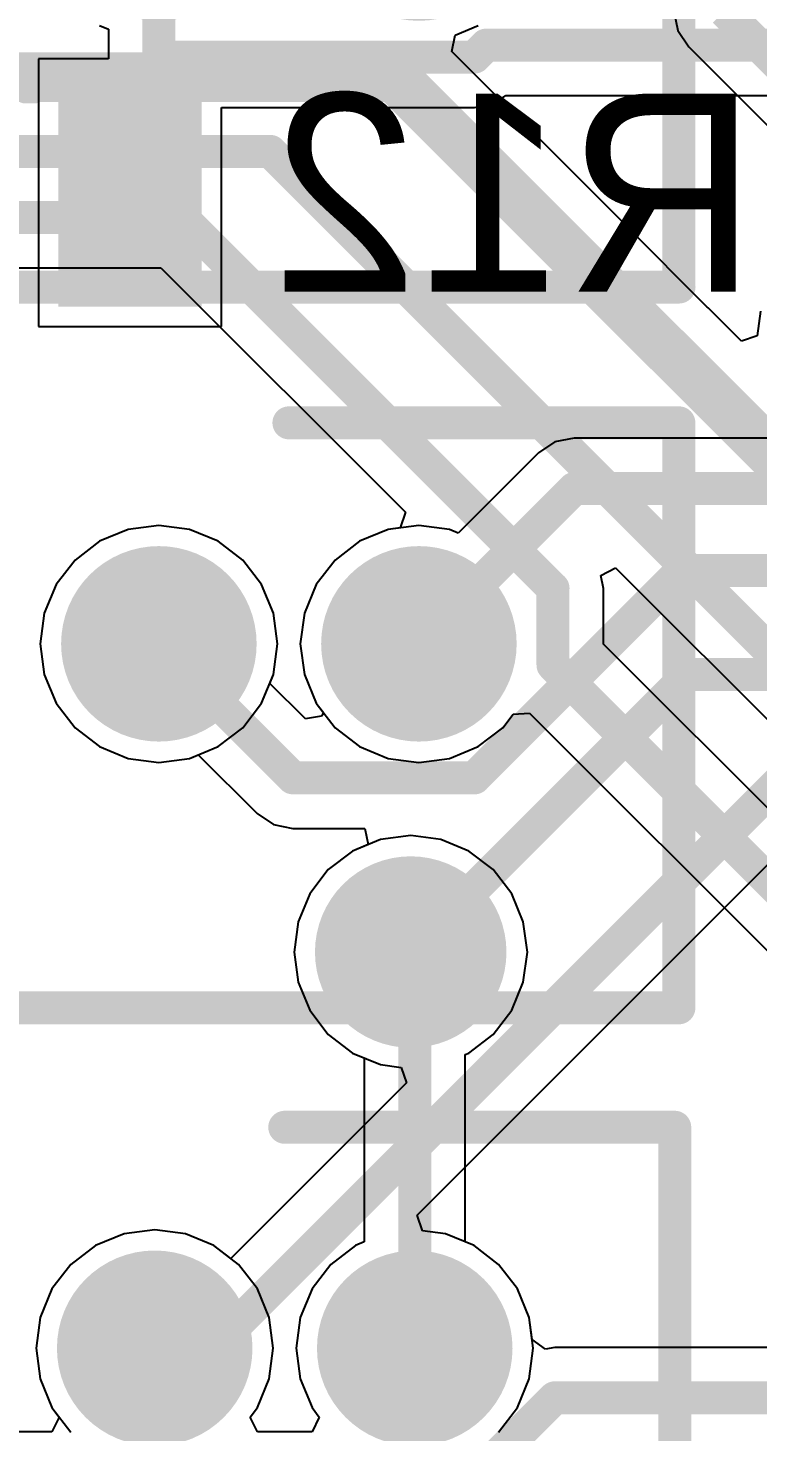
# Model space of a CAD drawing. Extents: x 60.8 to 138.7, y 69.3 to 128.3.
# Drawn here: x 71.73 to 77.35, y 82.41 to 93.21 of the extents above; entities that cross this region are included whole.
import ezdxf

# ---------------------------------------------------------------- set-up
doc = ezdxf.new("R2010")
doc.units = 0
doc.layers.get('0').update_dxf_attribs({"linetype": 'CONTINUOUS'})
for name, color, linetype in [('BOTTOMLAYER', 5, 'CONTINUOUS'), ('BOTTOMOVERLAY', 54, 'CONTINUOUS'), ('BOTTOMPASTE', 16, 'CONTINUOUS'), ('BOTTOMSOLDER', 6, 'CONTINUOUS'), ('MULTILAYER', 9, 'CONTINUOUS'), ('TOPLAYER', 1, 'CONTINUOUS'), ('TOPOVERLAY', 2, 'CONTINUOUS'), ('TOPSOLDER', 216, 'CONTINUOUS')]:
    doc.layers.add(name, color=color, linetype=linetype)

# ---------------------------------------------------------------- blocks, each defined once
blk = doc.blocks.new('B4B_PH_K_S_1')
at = {"layer": 'BOTTOMLAYER', "const_width": 0.65}
for points in [[(1.675, 0, 1), (2.325, 0, 1)], [(3.675, 0, 1), (4.325, 0, 1)], [(5.675, 0, 1), (6.325, 0, 1)]]:
    blk.add_lwpolyline(points, format="xyb", close=True, dxfattribs=at)
at = {"layer": 'BOTTOMLAYER'}
blk.add_solid([(-0.65, -0.65), (0.65, -0.65), (-0.65, 0.65), (0.65, 0.65)], dxfattribs=at)
at = {"layer": 'BOTTOMSOLDER', "const_width": 0.752}
for points in [[(1.624, 0, 1), (2.376, 0, 1)], [(3.624, 0, 1), (4.376, 0, 1)], [(5.624, 0, 1), (6.376, 0, 1)]]:
    blk.add_lwpolyline(points, format="xyb", close=True, dxfattribs=at)
at = {"layer": 'BOTTOMSOLDER'}
blk.add_solid([(-0.752, -0.752), (0.752, -0.752), (-0.752, 0.752), (0.752, 0.752)], dxfattribs=at)
at = {"layer": 'MULTILAYER', "const_width": 0.65}
for points in [[(1.675, 0, 1), (2.325, 0, 1)], [(3.675, 0, 1), (4.325, 0, 1)], [(5.675, 0, 1), (6.325, 0, 1)]]:
    blk.add_lwpolyline(points, format="xyb", close=True, dxfattribs=at)
at = {"layer": 'MULTILAYER'}
blk.add_solid([(-0.65, -0.65), (0.65, -0.65), (-0.65, 0.65), (0.65, 0.65)], dxfattribs=at)
at = {"layer": 'TOPLAYER', "const_width": 0.65}
for points in [[(1.675, 0, 1), (2.325, 0, 1)], [(3.675, 0, 1), (4.325, 0, 1)], [(5.675, 0, 1), (6.325, 0, 1)]]:
    blk.add_lwpolyline(points, format="xyb", close=True, dxfattribs=at)
at = {"layer": 'TOPLAYER'}
blk.add_solid([(-0.65, -0.65), (0.65, -0.65), (-0.65, 0.65), (0.65, 0.65)], dxfattribs=at)
at = {"layer": 'TOPOVERLAY', "const_width": 0.254}
for points in [[(-2, -2.8), (-2, 1.7)], [(-2, 1.7), (1, 1.7)], [(5, 1.7), (8, 1.7)], [(8, -2.8), (8, 1.7)], [(-2, -2.8), (8, -2.8)]]:
    blk.add_lwpolyline(points, dxfattribs=at)
at = {"layer": 'TOPOVERLAY', "const_width": 0.127}
for points in [[(-2.064, 1.7, 1), (-1.937, 1.7, 1)], [(-2.064, 1.7, 1), (-1.937, 1.7, 1)], [(0.937, 1.7, 1), (1.064, 1.7, 1)], [(4.937, 1.7, 1), (5.064, 1.7, 1)], [(7.936, 1.7, 1), (8.063, 1.7, 1)], [(7.936, 1.7, 1), (8.063, 1.7, 1)], [(-2.064, -2.8, 1), (-1.937, -2.8, 1)], [(-2.064, -2.8, 1), (-1.937, -2.8, 1)], [(7.936, -2.8, 1), (8.063, -2.8, 1)], [(7.936, -2.8, 1), (8.063, -2.8, 1)]]:
    blk.add_lwpolyline(points, format="xyb", close=True, dxfattribs=at)
at = {"layer": 'TOPSOLDER', "const_width": 0.752}
for points in [[(1.624, 0, 1), (2.376, 0, 1)], [(3.624, 0, 1), (4.376, 0, 1)], [(5.624, 0, 1), (6.376, 0, 1)]]:
    blk.add_lwpolyline(points, format="xyb", close=True, dxfattribs=at)
at = {"layer": 'TOPSOLDER'}
blk.add_solid([(-0.752, -0.752), (0.752, -0.752), (-0.752, 0.752), (0.752, 0.752)], dxfattribs=at)
blk = doc.blocks.new('B4B_PH_K_S_27')
at = {"layer": 'BOTTOMLAYER', "const_width": 0.65}
for points in [[(1.675, 0, 1), (2.325, 0, 1)], [(3.675, 0, 1), (4.325, 0, 1)], [(5.675, 0, 1), (6.325, 0, 1)]]:
    blk.add_lwpolyline(points, format="xyb", close=True, dxfattribs=at)
at = {"layer": 'BOTTOMLAYER'}
blk.add_solid([(-0.65, -0.65), (0.65, -0.65), (-0.65, 0.65), (0.65, 0.65)], dxfattribs=at)
at = {"layer": 'BOTTOMSOLDER', "const_width": 0.752}
for points in [[(1.624, 0, 1), (2.376, 0, 1)], [(3.624, 0, 1), (4.376, 0, 1)], [(5.624, 0, 1), (6.376, 0, 1)]]:
    blk.add_lwpolyline(points, format="xyb", close=True, dxfattribs=at)
at = {"layer": 'BOTTOMSOLDER'}
blk.add_solid([(-0.752, -0.752), (0.752, -0.752), (-0.752, 0.752), (0.752, 0.752)], dxfattribs=at)
at = {"layer": 'MULTILAYER', "const_width": 0.65}
for points in [[(1.675, 0, 1), (2.325, 0, 1)], [(3.675, 0, 1), (4.325, 0, 1)], [(5.675, 0, 1), (6.325, 0, 1)]]:
    blk.add_lwpolyline(points, format="xyb", close=True, dxfattribs=at)
at = {"layer": 'MULTILAYER'}
blk.add_solid([(-0.65, -0.65), (0.65, -0.65), (-0.65, 0.65), (0.65, 0.65)], dxfattribs=at)
at = {"layer": 'TOPLAYER', "const_width": 0.65}
for points in [[(1.675, 0, 1), (2.325, 0, 1)], [(3.675, 0, 1), (4.325, 0, 1)], [(5.675, 0, 1), (6.325, 0, 1)]]:
    blk.add_lwpolyline(points, format="xyb", close=True, dxfattribs=at)
at = {"layer": 'TOPLAYER'}
blk.add_solid([(-0.65, -0.65), (0.65, -0.65), (-0.65, 0.65), (0.65, 0.65)], dxfattribs=at)
at = {"layer": 'TOPOVERLAY', "const_width": 0.254}
for points in [[(-2, -2.8), (-2, 1.7)], [(-2, 1.7), (1, 1.7)], [(5, 1.7), (8, 1.7)], [(8, -2.8), (8, 1.7)], [(-2, -2.8), (8, -2.8)]]:
    blk.add_lwpolyline(points, dxfattribs=at)
at = {"layer": 'TOPOVERLAY', "const_width": 0.127}
for points in [[(-2.064, 1.7, 1), (-1.937, 1.7, 1)], [(-2.064, 1.7, 1), (-1.937, 1.7, 1)], [(0.937, 1.7, 1), (1.064, 1.7, 1)], [(4.937, 1.7, 1), (5.064, 1.7, 1)], [(7.936, 1.7, 1), (8.063, 1.7, 1)], [(7.936, 1.7, 1), (8.063, 1.7, 1)], [(-2.064, -2.8, 1), (-1.937, -2.8, 1)], [(-2.064, -2.8, 1), (-1.937, -2.8, 1)], [(7.936, -2.8, 1), (8.063, -2.8, 1)], [(7.936, -2.8, 1), (8.063, -2.8, 1)]]:
    blk.add_lwpolyline(points, format="xyb", close=True, dxfattribs=at)
at = {"layer": 'TOPSOLDER', "const_width": 0.752}
for points in [[(1.624, 0, 1), (2.376, 0, 1)], [(3.624, 0, 1), (4.376, 0, 1)], [(5.624, 0, 1), (6.376, 0, 1)]]:
    blk.add_lwpolyline(points, format="xyb", close=True, dxfattribs=at)
at = {"layer": 'TOPSOLDER'}
blk.add_solid([(-0.752, -0.752), (0.752, -0.752), (-0.752, 0.752), (0.752, 0.752)], dxfattribs=at)
blk = doc.blocks.new('C0805R_B_51')
at = {"layer": 'BOTTOMLAYER'}
for points in [[(-0.45, -0.775), (0.45, -0.775), (-0.45, 0.775), (0.45, 0.775)], [(1.1, -0.775), (2, -0.775), (1.1, 0.775), (2, 0.775)]]:
    blk.add_solid(points, dxfattribs=at)
at = {"layer": 'BOTTOMOVERLAY', "const_width": 0.15}
for points in [[(0.81, 0.762), (0.73, 0.762)], [(0.81, -0.762), (0.73, -0.762)]]:
    blk.add_lwpolyline(points, dxfattribs=at)
at = {"layer": 'BOTTOMOVERLAY', "const_width": 0.075}
for points in [[(0.693, 0.762, 1), (0.768, 0.762, 1)], [(0.773, 0.762, 1), (0.848, 0.762, 1)], [(0.693, -0.762, 1), (0.768, -0.762, 1)], [(0.773, -0.762, 1), (0.848, -0.762, 1)]]:
    blk.add_lwpolyline(points, format="xyb", close=True, dxfattribs=at)
at = {"layer": 'BOTTOMPASTE'}
for points in [[(-0.45, -0.775), (0.45, -0.775), (-0.45, 0.775), (0.45, 0.775)], [(1.1, -0.775), (2, -0.775), (1.1, 0.775), (2, 0.775)]]:
    blk.add_solid(points, dxfattribs=at)
at = {"layer": 'BOTTOMSOLDER'}
for points in [[(-0.552, -0.877), (0.552, -0.877), (-0.552, 0.877), (0.552, 0.877)], [(0.998, -0.877), (2.102, -0.877), (0.998, 0.877), (2.102, 0.877)]]:
    blk.add_solid(points, dxfattribs=at)
blk = doc.blocks.new('B3B_PH_K_S_52')
at = {"layer": 'BOTTOMLAYER', "const_width": 0.65}
for points in [[(1.675, 0, 1), (2.325, 0, 1)], [(3.675, 0, 1), (4.325, 0, 1)]]:
    blk.add_lwpolyline(points, format="xyb", close=True, dxfattribs=at)
at = {"layer": 'BOTTOMLAYER'}
blk.add_solid([(-0.65, -0.65), (0.65, -0.65), (-0.65, 0.65), (0.65, 0.65)], dxfattribs=at)
at = {"layer": 'BOTTOMSOLDER', "const_width": 0.752}
for points in [[(1.624, 0, 1), (2.376, 0, 1)], [(3.624, 0, 1), (4.376, 0, 1)]]:
    blk.add_lwpolyline(points, format="xyb", close=True, dxfattribs=at)
at = {"layer": 'BOTTOMSOLDER'}
blk.add_solid([(-0.752, -0.752), (0.752, -0.752), (-0.752, 0.752), (0.752, 0.752)], dxfattribs=at)
at = {"layer": 'MULTILAYER', "const_width": 0.65}
for points in [[(1.675, 0, 1), (2.325, 0, 1)], [(3.675, 0, 1), (4.325, 0, 1)]]:
    blk.add_lwpolyline(points, format="xyb", close=True, dxfattribs=at)
at = {"layer": 'MULTILAYER'}
blk.add_solid([(-0.65, -0.65), (0.65, -0.65), (-0.65, 0.65), (0.65, 0.65)], dxfattribs=at)
at = {"layer": 'TOPLAYER', "const_width": 0.65}
for points in [[(1.675, 0, 1), (2.325, 0, 1)], [(3.675, 0, 1), (4.325, 0, 1)]]:
    blk.add_lwpolyline(points, format="xyb", close=True, dxfattribs=at)
at = {"layer": 'TOPLAYER'}
blk.add_solid([(-0.65, -0.65), (0.65, -0.65), (-0.65, 0.65), (0.65, 0.65)], dxfattribs=at)
at = {"layer": 'TOPOVERLAY', "const_width": 0.254}
for points in [[(-2, -2.8), (-2, 1.7)], [(-2, 1.7), (1, 1.7)], [(3, 1.7), (6, 1.7)], [(6, -2.8), (6, 1.7)], [(-2, -2.8), (6, -2.8)]]:
    blk.add_lwpolyline(points, dxfattribs=at)
at = {"layer": 'TOPOVERLAY', "const_width": 0.127}
for points in [[(-2.064, 1.7, 1), (-1.937, 1.7, 1)], [(-2.064, 1.7, 1), (-1.937, 1.7, 1)], [(0.937, 1.7, 1), (1.064, 1.7, 1)], [(2.936, 1.7, 1), (3.063, 1.7, 1)], [(5.937, 1.7, 1), (6.064, 1.7, 1)], [(5.937, 1.7, 1), (6.064, 1.7, 1)], [(-2.064, -2.8, 1), (-1.937, -2.8, 1)], [(-2.064, -2.8, 1), (-1.937, -2.8, 1)], [(5.937, -2.8, 1), (6.064, -2.8, 1)], [(5.937, -2.8, 1), (6.064, -2.8, 1)]]:
    blk.add_lwpolyline(points, format="xyb", close=True, dxfattribs=at)
at = {"layer": 'TOPSOLDER', "const_width": 0.752}
for points in [[(1.624, 0, 1), (2.376, 0, 1)], [(3.624, 0, 1), (4.376, 0, 1)]]:
    blk.add_lwpolyline(points, format="xyb", close=True, dxfattribs=at)
at = {"layer": 'TOPSOLDER'}
blk.add_solid([(-0.752, -0.752), (0.752, -0.752), (-0.752, 0.752), (0.752, 0.752)], dxfattribs=at)

msp = doc.modelspace()

# ---------------------------------------------------------------- linework, layer by layer
at = {"layer": 'BOTTOMLAYER'}
for p, q in [((72.283, 93.233), (72.351, 93.205)), ((72.351, 93.205), (72.351, 92.977)), ((72.351, 92.977), (71.813, 92.977)), ((71.813, 92.977), (71.813, 90.919)), ((75.315, 92.632), (75.408, 92.695)), ((75.408, 92.695), (78.652, 92.695)), ((73.221, 90.919), (73.221, 92.603)), ((73.221, 92.603), (75.166, 92.603)), ((75.166, 92.603), (75.315, 92.632)), ((71.813, 90.919), (73.221, 90.919)), ((75.785, 90.03), (75.659, 89.946)), ((75.933, 90.059), (75.785, 90.03)), ((77.54, 90.059), (75.933, 90.059)), ((75.659, 89.946), (75.042, 89.329)), ((72.503, 89.357), (72.283, 89.266)), ((72.739, 89.388), (72.503, 89.357)), ((72.975, 89.357), (72.739, 89.388)), ((73.195, 89.266), (72.975, 89.357)), ((74.503, 89.357), (74.283, 89.266)), ((74.739, 89.388), (74.503, 89.357)), ((74.975, 89.357), (74.739, 89.388)), ((75.042, 89.329), (74.975, 89.357)), ((72.283, 89.266), (72.094, 89.121)), ((73.384, 89.121), (73.195, 89.266)), ((74.283, 89.266), (74.094, 89.121)), ((72.094, 89.121), (71.949, 88.933)), ((73.529, 88.933), (73.384, 89.121)), ((74.094, 89.121), (73.949, 88.933)), ((71.949, 88.933), (71.858, 88.713)), ((73.62, 88.713), (73.529, 88.933)), ((73.949, 88.933), (73.858, 88.713)), ((71.858, 88.713), (71.827, 88.477)), ((73.651, 88.477), (73.62, 88.713)), ((73.858, 88.713), (73.827, 88.477)), ((71.827, 88.477), (71.858, 88.241)), ((73.62, 88.241), (73.651, 88.477)), ((73.827, 88.477), (73.858, 88.241)), ((71.858, 88.241), (71.949, 88.021)), ((73.592, 88.173), (73.62, 88.241)), ((73.858, 88.241), (73.949, 88.021)), ((73.866, 87.899), (73.592, 88.173)), ((71.949, 88.021), (72.094, 87.832)), ((73.949, 88.021), (74.005, 87.948)), ((73.991, 87.92), (73.866, 87.899)), ((74.005, 87.948), (73.991, 87.92)), ((72.094, 87.832), (72.283, 87.687)), ((72.283, 87.687), (72.503, 87.596)), ((72.503, 87.596), (72.739, 87.565)), ((72.739, 87.565), (72.975, 87.596)), ((72.975, 87.596), (73.042, 87.624)), ((73.042, 87.624), (73.495, 87.171)), ((73.495, 87.171), (73.621, 87.087)), ((73.621, 87.087), (73.77, 87.057)), ((73.77, 87.057), (74.324, 87.057)), ((74.324, 87.057), (74.349, 86.933)), ((74.726, 84.082), (77.695, 87.052)), ((74.228, 86.883), (74.042, 86.74)), ((74.349, 86.933), (74.228, 86.883)), ((74.042, 86.74), (73.899, 86.554)), ((73.899, 86.554), (73.81, 86.338)), ((73.81, 86.338), (73.779, 86.106)), ((73.779, 86.106), (73.81, 85.874)), ((73.81, 85.874), (73.899, 85.658)), ((73.899, 85.658), (74.042, 85.472)), ((74.042, 85.472), (74.228, 85.329)), ((74.228, 85.329), (74.444, 85.24)), ((74.444, 85.24), (74.603, 85.219)), ((74.603, 85.219), (74.643, 85.099)), ((74.643, 85.099), (73.293, 83.748)), ((74.766, 83.962), (74.726, 84.082)), ((72.471, 83.939), (72.251, 83.848)), ((72.707, 83.97), (72.471, 83.939)), ((72.943, 83.939), (72.707, 83.97)), ((73.163, 83.848), (72.943, 83.939)), ((74.943, 83.939), (74.766, 83.962)), ((75.163, 83.848), (74.943, 83.939)), ((72.251, 83.848), (72.062, 83.703)), ((73.293, 83.748), (73.163, 83.848)), ((75.352, 83.703), (75.163, 83.848)), ((72.062, 83.703), (71.917, 83.514)), ((75.497, 83.514), (75.352, 83.703)), ((71.917, 83.514), (71.826, 83.294)), ((75.588, 83.294), (75.497, 83.514)), ((71.826, 83.294), (71.795, 83.058)), ((75.619, 83.058), (75.588, 83.294)), ((71.795, 83.058), (71.826, 82.822)), ((75.588, 82.822), (75.619, 83.058)), ((71.826, 82.822), (71.917, 82.602)), ((75.497, 82.602), (75.588, 82.822)), ((71.917, 82.602), (72.062, 82.413)), ((75.352, 82.413), (75.497, 82.602))]:
    msp.add_line(p, q, dxfattribs=at)
at = {"layer": 'BOTTOMLAYER', "const_width": 0.254}
for points in [[(72.739, 92.043), (72.739, 94.022)], [(75.166, 92.991), (75.258, 93.083)], [(75.258, 93.083), (82.191, 93.083)], [(72.766, 92.991), (75.166, 92.991)], [(74.739, 88.477), (75.933, 89.671)], [(75.933, 89.671), (82.065, 89.671)], [(75.166, 87.446), (76.76, 89.04)], [(76.76, 89.04), (82.234, 89.04)], [(72.739, 88.477), (73.77, 87.446)], [(74.676, 86.106), (76.81, 88.24)], [(76.81, 88.24), (82.234, 88.24)], [(73.025, 82.931), (77.534, 87.44)], [(73.77, 87.446), (75.166, 87.446)], [(72.707, 82.931), (73.025, 82.931)]]:
    msp.add_lwpolyline(points, dxfattribs=at)
at = {"layer": 'BOTTOMLAYER'}
for points, const_width in [([(75.194, 93.083, 1), (75.321, 93.083, 1)], 0.127), ([(75.194, 93.083, 1), (75.321, 93.083, 1)], 0.127), ([(72.703, 92.991, 1), (72.83, 92.991, 1)], 0.127), ([(75.103, 92.991, 1), (75.23, 92.991, 1)], 0.127), ([(75.103, 92.991, 1), (75.23, 92.991, 1)], 0.127), ([(72.676, 92.043, 1), (72.803, 92.043, 1)], 0.127), ([(75.87, 89.671, 1), (75.997, 89.671, 1)], 0.127), ([(75.87, 89.671, 1), (75.997, 89.671, 1)], 0.127), ([(76.697, 89.04, 1), (76.824, 89.04, 1)], 0.127), ([(76.697, 89.04, 1), (76.824, 89.04, 1)], 0.127), ([(72.676, 88.477, 1), (72.803, 88.477, 1)], 0.127), ([(74.676, 88.477, 1), (74.803, 88.477, 1)], 0.127), ([(76.746, 88.24, 1), (76.873, 88.24, 1)], 0.127), ([(76.746, 88.24, 1), (76.873, 88.24, 1)], 0.127), ([(73.707, 87.446, 1), (73.834, 87.446, 1)], 0.127), ([(73.707, 87.446, 1), (73.834, 87.446, 1)], 0.127), ([(75.103, 87.446, 1), (75.23, 87.446, 1)], 0.127), ([(75.103, 87.446, 1), (75.23, 87.446, 1)], 0.127), ([(74.358, 86.106, 1), (74.993, 86.106, 1)], 0.635), ([(74.612, 86.106, 1), (74.739, 86.106, 1)], 0.127), ([(72.643, 82.931, 1), (72.77, 82.931, 1)], 0.127), ([(72.962, 82.931, 1), (73.088, 82.931, 1)], 0.127), ([(72.962, 82.931, 1), (73.088, 82.931, 1)], 0.127)]:
    msp.add_lwpolyline(points, format="xyb", close=True, dxfattribs=dict(at, const_width=const_width))
at = {"layer": 'BOTTOMSOLDER', "const_width": 0.737}
msp.add_lwpolyline([(74.308, 86.106, 1), (75.044, 86.106, 1)], format="xyb", close=True, dxfattribs=at)
at = {"layer": 'MULTILAYER', "const_width": 0.635}
msp.add_lwpolyline([(74.358, 86.106, 1), (74.993, 86.106, 1)], format="xyb", close=True, dxfattribs=at)
at = {"layer": 'TOPLAYER'}
for p, q in [((76.701, 93.345), (76.73, 93.196)), ((75.017, 93.159), (75.195, 93.233)), ((74.992, 93.035), (75.017, 93.159)), ((76.73, 93.196), (76.814, 93.07)), ((76.33, 91.697), (74.992, 93.035)), ((76.814, 93.07), (77.703, 92.181)), ((76.335, 91.689), (76.33, 91.697)), ((76.957, 91.067), (76.335, 91.689)), ((69.403, 91.369), (72.755, 91.369)), ((72.755, 91.369), (74.635, 89.49)), ((76.965, 91.062), (76.957, 91.067)), ((77.221, 90.806), (76.965, 91.062)), ((77.366, 91.037), (77.341, 90.847)), ((77.341, 90.847), (77.221, 90.806)), ((74.635, 89.49), (74.594, 89.369)), ((72.503, 89.357), (72.283, 89.266)), ((72.739, 89.388), (72.503, 89.357)), ((72.975, 89.357), (72.739, 89.388)), ((73.195, 89.266), (72.975, 89.357)), ((74.503, 89.357), (74.283, 89.266)), ((74.594, 89.369), (74.503, 89.357)), ((72.283, 89.266), (72.094, 89.121)), ((73.384, 89.121), (73.195, 89.266)), ((74.283, 89.266), (74.094, 89.121)), ((72.094, 89.121), (71.949, 88.933)), ((73.529, 88.933), (73.384, 89.121)), ((74.094, 89.121), (73.949, 88.933)), ((76.139, 89.002), (76.251, 89.062)), ((76.158, 88.904), (76.139, 89.002)), ((76.251, 89.062), (79.618, 85.695)), ((71.949, 88.933), (71.858, 88.713)), ((73.62, 88.713), (73.529, 88.933)), ((73.949, 88.933), (73.858, 88.713)), ((76.158, 88.475), (76.158, 88.904)), ((71.858, 88.713), (71.827, 88.477)), ((73.651, 88.477), (73.62, 88.713)), ((73.858, 88.713), (73.827, 88.477)), ((71.827, 88.477), (71.858, 88.241)), ((73.62, 88.241), (73.651, 88.477)), ((73.827, 88.477), (73.858, 88.241)), ((79.083, 85.55), (76.158, 88.475)), ((71.858, 88.241), (71.949, 88.021)), ((73.529, 88.021), (73.62, 88.241)), ((73.858, 88.241), (73.949, 88.021)), ((71.949, 88.021), (72.094, 87.832)), ((73.384, 87.832), (73.529, 88.021)), ((73.949, 88.021), (74.094, 87.832)), ((75.384, 87.832), (75.464, 87.936)), ((75.464, 87.936), (75.59, 87.944)), ((75.59, 87.944), (78.534, 85.001)), ((72.094, 87.832), (72.283, 87.687)), ((73.195, 87.687), (73.384, 87.832)), ((74.094, 87.832), (74.283, 87.687)), ((75.195, 87.687), (75.384, 87.832)), ((72.283, 87.687), (72.503, 87.596)), ((72.503, 87.596), (72.739, 87.565)), ((72.739, 87.565), (72.975, 87.596)), ((72.975, 87.596), (73.195, 87.687)), ((74.283, 87.687), (74.503, 87.596)), ((74.503, 87.596), (74.739, 87.565)), ((74.739, 87.565), (74.975, 87.596)), ((74.975, 87.596), (75.195, 87.687)), ((74.444, 86.972), (74.228, 86.883)), ((74.676, 87.003), (74.444, 86.972)), ((74.908, 86.972), (74.676, 87.003)), ((75.124, 86.883), (74.908, 86.972)), ((74.228, 86.883), (74.042, 86.74)), ((75.31, 86.74), (75.124, 86.883)), ((74.042, 86.74), (73.899, 86.554)), ((75.453, 86.554), (75.31, 86.74)), ((73.899, 86.554), (73.81, 86.338)), ((75.542, 86.338), (75.453, 86.554)), ((73.81, 86.338), (73.779, 86.106)), ((75.573, 86.106), (75.542, 86.338)), ((73.779, 86.106), (73.81, 85.874)), ((75.542, 85.874), (75.573, 86.106)), ((73.81, 85.874), (73.899, 85.658)), ((75.453, 85.658), (75.542, 85.874)), ((73.899, 85.658), (74.042, 85.472)), ((75.31, 85.472), (75.453, 85.658)), ((74.042, 85.472), (74.228, 85.329)), ((75.124, 85.329), (75.31, 85.472)), ((74.228, 85.329), (74.319, 85.292)), ((75.095, 85.318), (75.124, 85.329)), ((75.095, 83.876), (75.095, 85.318)), ((74.319, 85.292), (74.319, 83.876)), ((72.471, 83.939), (72.251, 83.848)), ((72.707, 83.97), (72.471, 83.939)), ((72.943, 83.939), (72.707, 83.97)), ((73.163, 83.848), (72.943, 83.939)), ((72.251, 83.848), (72.062, 83.703)), ((73.352, 83.703), (73.163, 83.848)), ((74.251, 83.848), (74.062, 83.703)), ((74.319, 83.876), (74.251, 83.848)), ((75.163, 83.848), (75.095, 83.876)), ((75.352, 83.703), (75.163, 83.848)), ((72.062, 83.703), (71.917, 83.514)), ((73.497, 83.514), (73.352, 83.703)), ((74.062, 83.703), (73.917, 83.514)), ((75.497, 83.514), (75.352, 83.703)), ((71.917, 83.514), (71.826, 83.294)), ((73.588, 83.294), (73.497, 83.514)), ((73.917, 83.514), (73.826, 83.294)), ((75.588, 83.294), (75.497, 83.514)), ((71.826, 83.294), (71.795, 83.058)), ((73.619, 83.058), (73.588, 83.294)), ((73.826, 83.294), (73.795, 83.058)), ((75.61, 83.125), (75.588, 83.294)), ((71.795, 83.058), (71.826, 82.822)), ((73.588, 82.822), (73.619, 83.058)), ((73.795, 83.058), (73.826, 82.822)), ((75.713, 83.051), (75.61, 83.125)), ((75.784, 83.065), (75.713, 83.051)), ((79.971, 83.065), (75.784, 83.065)), ((71.826, 82.822), (71.917, 82.602)), ((73.497, 82.602), (73.588, 82.822)), ((73.826, 82.822), (73.917, 82.602)), ((71.917, 82.602), (71.973, 82.529)), ((71.973, 82.529), (71.917, 82.415)), ((73.441, 82.529), (73.497, 82.602)), ((73.497, 82.415), (73.441, 82.529)), ((73.917, 82.602), (73.973, 82.529)), ((73.973, 82.529), (73.917, 82.415)), ((71.917, 82.415), (71.497, 82.415)), ((73.917, 82.415), (73.497, 82.415))]:
    msp.add_line(p, q, dxfattribs=at)
for points, const_width in [([(77.089, 93.345), (77.978, 92.456)], 0.254), ([(69.85, 92.837), (74.549, 92.837)], 0.381), ([(74.549, 92.837), (76.01, 91.376)], 0.381), ([(69.613, 92.265), (73.596, 92.265)], 0.254), ([(73.596, 92.265), (82.169, 83.693)], 0.254), ([(69.403, 91.757), (72.916, 91.757)], 0.254), ([(72.916, 91.757), (75.77, 88.904)], 0.254), ([(76.01, 91.374), (76.01, 91.376)], 0.381), ([(76.01, 91.374), (76.642, 90.741)], 0.381), ([(76.642, 90.741), (76.644, 90.741)], 0.381), ([(76.644, 90.741), (81.026, 86.36)], 0.381), ([(75.77, 88.314), (75.77, 88.904)], 0.254), ([(75.77, 88.314), (79.375, 84.709)], 0.254), ([(74.707, 82.931), (74.707, 86.106)], 0.254), ([(75.134, 82.027), (75.784, 82.677)], 0.254), ([(75.784, 82.677), (80.772, 82.677)], 0.254)]:
    msp.add_lwpolyline(points, dxfattribs=dict(at, const_width=const_width))
for points, const_width in [([(74.454, 92.837, 1), (74.644, 92.837, 1)], 0.191), ([(74.454, 92.837, 1), (74.644, 92.837, 1)], 0.191), ([(73.533, 92.265, 1), (73.66, 92.265, 1)], 0.127), ([(73.533, 92.265, 1), (73.66, 92.265, 1)], 0.127), ([(72.853, 91.757, 1), (72.98, 91.757, 1)], 0.127), ([(72.853, 91.757, 1), (72.98, 91.757, 1)], 0.127), ([(75.914, 91.376, 1), (76.105, 91.376, 1)], 0.191), ([(75.914, 91.376, 1), (76.105, 91.376, 1)], 0.191), ([(75.914, 91.374, 1), (76.105, 91.374, 1)], 0.191), ([(75.914, 91.374, 1), (76.105, 91.374, 1)], 0.191), ([(76.547, 90.741, 1), (76.737, 90.741, 1)], 0.191), ([(76.547, 90.741, 1), (76.737, 90.741, 1)], 0.191), ([(76.549, 90.741, 1), (76.74, 90.741, 1)], 0.191), ([(76.549, 90.741, 1), (76.74, 90.741, 1)], 0.191), ([(75.707, 88.904, 1), (75.834, 88.904, 1)], 0.127), ([(75.707, 88.904, 1), (75.834, 88.904, 1)], 0.127), ([(75.707, 88.314, 1), (75.834, 88.314, 1)], 0.127), ([(75.707, 88.314, 1), (75.834, 88.314, 1)], 0.127), ([(74.358, 86.106, 1), (74.993, 86.106, 1)], 0.635), ([(74.644, 86.106, 1), (74.771, 86.106, 1)], 0.127), ([(74.644, 82.931, 1), (74.771, 82.931, 1)], 0.127), ([(75.721, 82.677, 1), (75.848, 82.677, 1)], 0.127), ([(75.721, 82.677, 1), (75.848, 82.677, 1)], 0.127)]:
    msp.add_lwpolyline(points, format="xyb", close=True, dxfattribs=dict(at, const_width=const_width))
at = {"layer": 'TOPSOLDER', "const_width": 0.737}
msp.add_lwpolyline([(74.308, 86.106, 1), (75.044, 86.106, 1)], format="xyb", close=True, dxfattribs=at)

# ---------------------------------------------------------------- block references
for name, p, rotation in [('B3B_PH_K_S_52', (70.739, 94.022), 360), ('C0805R_B_51', (72.517, 91.948), 180), ('B4B_PH_K_S_1', (68.739, 88.477), 360), ('B4B_PH_K_S_27', (68.707, 83.058), 360)]:
    msp.add_blockref(name, p, dxfattribs=dict(rotation=rotation))

# ---------------------------------------------------------------- texts
at = {"layer": 'BOTTOMOVERLAY', "text_generation_flag": 2}
msp.add_text('R12', height=1.524, dxfattribs=at).set_placement((77.343, 91.186))

doc.saveas('drawing.dxf')
